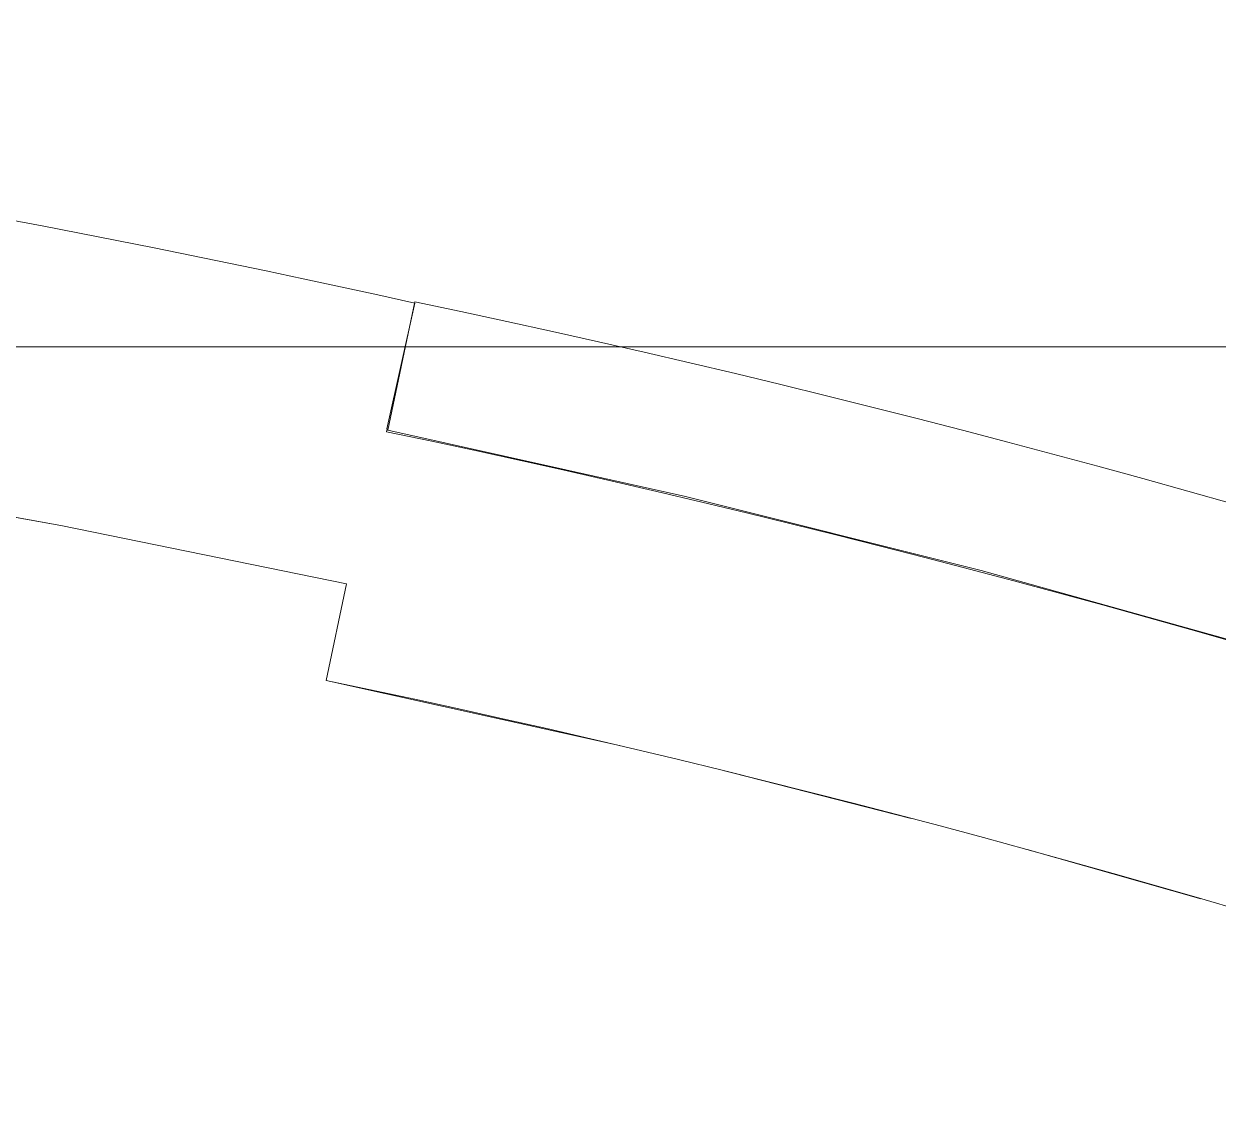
# Model space of a CAD drawing. Header units: millimetres. Extents: x 48966 to 155647, y -43515 to 26217.
# Drawn here: x 120301 to 122169, y 24244 to 25922 of the extents above; entities that cross this region are included whole.
import ezdxf

# ---------------------------------------------------------------- set-up
doc = ezdxf.new("R2010")
doc.units = ezdxf.units.MM
doc.linetypes.add('Осевые', pattern=[6350, 1270, -952.5, 3175, -952.5])
for name, color, linetype, lineweight in [('Оси-2', 7, 'Осевые', 9), ('Перекрытия', 7, 'Continuous', 9), ('Стены', 7, 'Continuous', 9)]:
    doc.layers.add(name, color=color, linetype=linetype, lineweight=lineweight)

msp = doc.modelspace()

# ---------------------------------------------------------------- linework, layer by layer
at = {"layer": 'Оси-2'}
msp.add_line((150171.6, 25417.1), (50565.6, 25417.1), dxfattribs=at)
at = {"layer": 'Перекрытия'}
for p, q in [((120359.1, 25137.9), (119910.4, 25218.1)), ((120805.6, 25046.8), (120359.1, 25137.9)), ((120774.1, 24895.6), (120805.6, 25046.8)), ((121232.9, 24793.7), (120774.1, 24895.6)), ((121688.8, 24679.9), (121385.1, 24757.1)), ((122141.6, 24554.2), (121870.2, 24631.1))]:
    msp.add_line(p, q, dxfattribs=at)
at = {"layer": 'Стены'}
for p, q in [((120868.7, 25288.9), (120912.8, 25485.2)), ((120912.5, 25487.5), (120870.5, 25286.9)), ((120868.5, 25284.5), (120869.4, 25288.8)), ((120869.4, 25288.8), (120868.7, 25288.9)), ((120805.6, 25046.8), (120774.1, 24895.6))]:
    msp.add_line(p, q, dxfattribs=at)
at = {"layer": 'Стены', "flags": 128}
for points in [[(117189.7, 25467.1), (117645.2, 25453.4), (118100.3, 25428.5), (118554.6, 25392.5), (119007.9, 25345.4), (119460, 25287.2), (119910.4, 25218.1), (120359.1, 25137.9), (120805.6, 25046.8)], [(120870.5, 25286.9), (121335.8, 25183.1), (121798.2, 25067.2), (122257.4, 24939.3)]]:
    msp.add_lwpolyline(points, dxfattribs=at)
at = {"layer": 'Стены'}
for centre, radius, start, end in [((116974.6, 7984.2), 17938.7, 77.31812, 89.4837), ((117114.4, 7360.1), 18521.1, 21.1313, 78.16628), ((117115.9, 7332.2), 18340.3, 21.57905, 78.19332), ((117115.9, 7332.2), 17940.3, 21.59656, 78.23409)]:
    msp.add_arc(centre, radius, start, end, dxfattribs=at)

doc.saveas('drawing.dxf')
